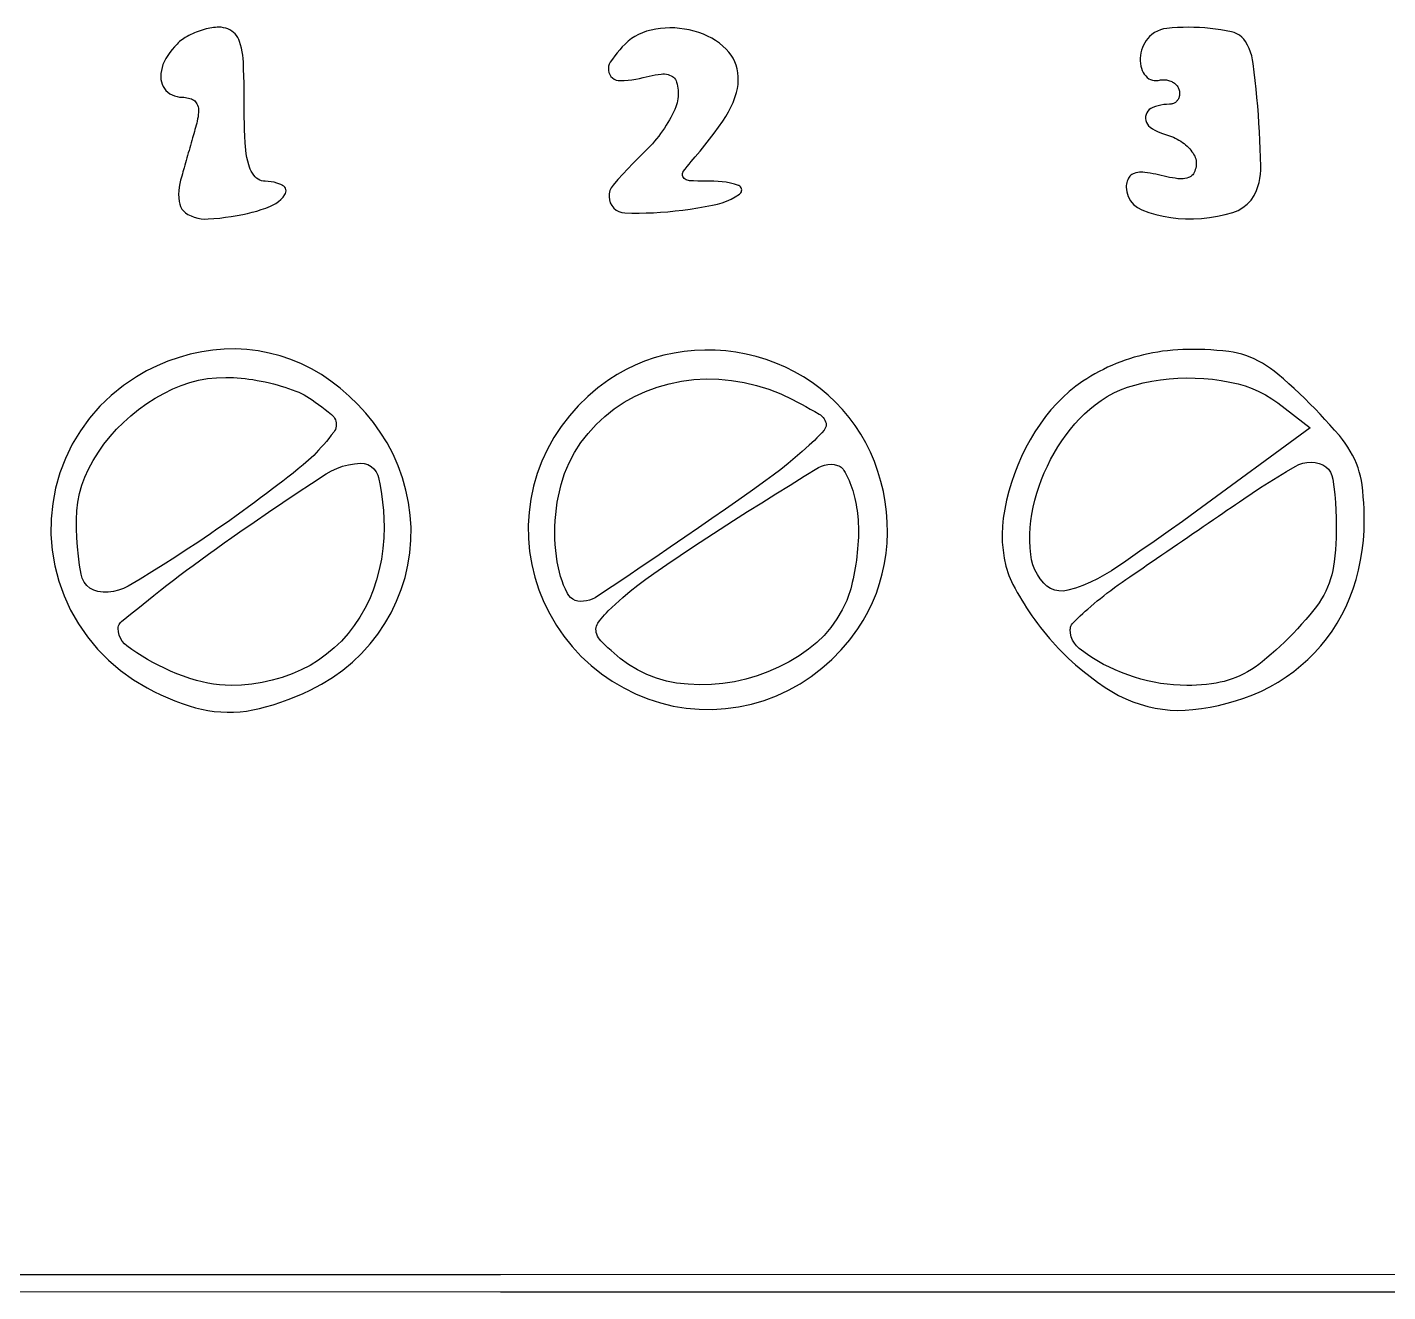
# Model space of a CAD drawing. Header units: millimetres. Extents: x -134 to 134, y -49 to 49.
# Drawn here: x -61.89 to -51.9, y -21.98 to -12.7 of the extents above; entities that cross this region are included whole.
import ezdxf

# ---------------------------------------------------------------- set-up
doc = ezdxf.new("R2010")
doc.units = ezdxf.units.MM
doc.header["$LTSCALE"] = 10
doc.header["$MEASUREMENT"] = 0

# ---------------------------------------------------------------- blocks, each defined once
blk = doc.blocks.new('DT0B-ULTRA_v_1')
at = {"color": 7, "linetype": 'Continuous', "lineweight": -3}
for points in [[(133.5877, -21.8448, 0), (0, -21.8448, 0), (-8.5374, -21.845, 0), (-17.0748, -21.8455, 0), (-25.6122, -21.8462, 0), (-34.1495, -21.8473, 0), (-42.6869, -21.8487, 0), (-51.2243, -21.8504, 0), (-51.2243, -21.8504, 0), (-51.2243, -21.8504, 0), (-58.4113, -21.8522, 0), (-65.5983, -21.8544, 0), (-72.7853, -21.857, 0), (-79.9723, -21.8601, 0)], [(-79.9723, -21.9735, 0), (-72.7853, -21.9752, 0), (-65.5983, -21.9764, 0), (-58.4113, -21.9772, 0), (-51.2243, -21.9776, 0), (-51.2243, -21.9776, 0), (-51.2243, -21.9776, 0), (-51.2243, -21.9776, 0), (-42.6869, -21.9777, 0), (-34.1495, -21.9774, 0), (-25.6122, -21.9768, 0), (-17.0748, -21.9759, 0), (-8.5374, -21.9748, 0), (0, -21.9733, 0), (0, -21.9733, 0), (133.5877, -21.9475, 0)], [(-60.7852, -12.8191, 0), (-60.8037, -12.8386, 0), (-60.8211, -12.8591, 0), (-60.8374, -12.8805, 0), (-60.8526, -12.9027, 0), (-60.8665, -12.9258, 0), (-60.8791, -12.9495, 0), (-60.8882, -12.97, 0), (-60.8952, -12.9911, 0), (-60.9003, -13.0129, 0), (-60.9034, -13.035, 0), (-60.9043, -13.0574, 0), (-60.9032, -13.0797, 0), (-60.9003, -13.0975, 0), (-60.8951, -13.1147, 0), (-60.8876, -13.1311, 0), (-60.878, -13.1464, 0), (-60.8665, -13.1602, 0), (-60.8532, -13.1724, 0), (-60.8377, -13.1835, 0), (-60.8211, -13.1928, 0), (-60.8035, -13.2001, 0), (-60.7852, -13.2054, 0), (-60.7665, -13.2086, 0), (-60.7474, -13.2097, 0), (-60.7358, -13.2101, 0), (-60.7241, -13.2111, 0), (-60.7126, -13.2129, 0), (-60.7011, -13.2154, 0), (-60.6899, -13.2186, 0), (-60.6789, -13.2225, 0), (-60.6705, -13.2263, 0), (-60.6626, -13.2312, 0), (-60.6554, -13.237, 0), (-60.649, -13.2436, 0), (-60.6434, -13.2509, 0), (-60.6388, -13.2589, 0), (-60.6345, -13.2687, 0), (-60.631, -13.279, 0), (-60.6285, -13.2895, 0), (-60.6271, -13.3001, 0), (-60.6266, -13.3109, 0), (-60.6271, -13.3217, 0), (-60.6288, -13.3375, 0), (-60.631, -13.3532, 0), (-60.6337, -13.3689, 0), (-60.6369, -13.3845, 0), (-60.6405, -13.3999, 0), (-60.6446, -13.4153, 0), (-60.649, -13.4308, 0), (-60.6534, -13.4463, 0), (-60.6578, -13.4618, 0), (-60.6622, -13.4773, 0), (-60.6666, -13.4928, 0), (-60.671, -13.5083, 0), (-60.6762, -13.5266, 0), (-60.6814, -13.545, 0), (-60.6866, -13.5633, 0), (-60.6918, -13.5817, 0), (-60.697, -13.6, 0), (-60.7022, -13.6184, 0), (-60.7073, -13.6366, 0), (-60.7125, -13.6548, 0), (-60.7176, -13.673, 0), (-60.7228, -13.6912, 0), (-60.7279, -13.7094, 0), (-60.7331, -13.7276, 0), (-60.7373, -13.7426, 0), (-60.7416, -13.7577, 0), (-60.7458, -13.7727, 0), (-60.7501, -13.7878, 0), (-60.7543, -13.8028, 0), (-60.7585, -13.8179, 0), (-60.7649, -13.8435, 0), (-60.7694, -13.8695, 0), (-60.7722, -13.8958, 0), (-60.7732, -13.9222, 0), (-60.7724, -13.9486, 0), (-60.7699, -13.9749, 0), (-60.7657, -13.9943, 0), (-60.7587, -14.0128, 0), (-60.7488, -14.03, 0), (-60.7364, -14.0455, 0), (-60.7218, -14.0588, 0), (-60.7052, -14.0697, 0), (-60.6821, -14.0811, 0), (-60.6581, -14.0903, 0), (-60.6333, -14.0971, 0), (-60.6079, -14.1016, 0), (-60.5823, -14.1036, 0), (-60.5565, -14.1033, 0), (-60.5139, -14.1002, 0), (-60.4713, -14.0961, 0), (-60.4289, -14.0911, 0), (-60.3865, -14.0851, 0), (-60.3443, -14.0781, 0), (-60.3023, -14.0702, 0), (-60.2679, -14.0628, 0), (-60.2337, -14.0543, 0), (-60.1998, -14.0448, 0), (-60.1662, -14.0343, 0), (-60.1329, -14.0227, 0), (-60.1, -14.0102, 0), (-60.0789, -14.0005, 0), (-60.0588, -13.9888, 0), (-60.04, -13.9751, 0), (-60.0226, -13.9597, 0), (-60.0069, -13.9426, 0), (-59.9929, -13.924, 0), (-59.9884, -13.9154, 0), (-59.9857, -13.906, 0), (-59.985, -13.8963, 0), (-59.9863, -13.8867, 0), (-59.9896, -13.8775, 0), (-59.9948, -13.8692, 0), (-60.0016, -13.8622, 0), (-60.0096, -13.8567, 0), (-60.0109, -13.8561, 0), (-60.0309, -13.8472, 0), (-60.0515, -13.8398, 0), (-60.0725, -13.834, 0), (-60.094, -13.8298, 0), (-60.1157, -13.8273, 0), (-60.1376, -13.8265, 0), (-60.1513, -13.8255, 0), (-60.1648, -13.8227, 0), (-60.1778, -13.818, 0), (-60.19, -13.8116, 0), (-60.2012, -13.8035, 0), (-60.2111, -13.7939, 0), (-60.2219, -13.7811, 0), (-60.2316, -13.7675, 0), (-60.2403, -13.7531, 0), (-60.2477, -13.7381, 0), (-60.254, -13.7226, 0), (-60.2591, -13.7066, 0), (-60.2658, -13.6799, 0), (-60.2716, -13.6529, 0), (-60.2764, -13.6258, 0), (-60.2803, -13.5985, 0), (-60.2831, -13.5711, 0), (-60.2849, -13.5436, 0), (-60.287, -13.4965, 0), (-60.2887, -13.4495, 0), (-60.2901, -13.4024, 0), (-60.291, -13.3553, 0), (-60.2916, -13.3082, 0), (-60.2918, -13.2611, 0), (-60.292, -13.2096, 0), (-60.2925, -13.1582, 0), (-60.2934, -13.1067, 0), (-60.2947, -13.0552, 0), (-60.2963, -13.0038, 0), (-60.2983, -12.9523, 0), (-60.3, -12.9265, 0), (-60.3028, -12.9008, 0), (-60.3068, -12.8752, 0), (-60.312, -12.8498, 0), (-60.3184, -12.8247, 0), (-60.3259, -12.7999, 0), (-60.3317, -12.785, 0), (-60.3391, -12.7708, 0), (-60.3481, -12.7575, 0), (-60.3584, -12.7452, 0), (-60.37, -12.7342, 0), (-60.3828, -12.7245, 0), (-60.397, -12.7159, 0), (-60.412, -12.7087, 0), (-60.4277, -12.7031, 0), (-60.4438, -12.699, 0), (-60.4602, -12.6965, 0), (-60.4768, -12.6957, 0), (-60.4902, -12.696, 0), (-60.5036, -12.6967, 0), (-60.517, -12.698, 0), (-60.5303, -12.6997, 0), (-60.5436, -12.702, 0), (-60.5567, -12.7047, 0), (-60.5715, -12.7083, 0), (-60.5862, -12.7123, 0), (-60.6007, -12.7167, 0), (-60.6152, -12.7214, 0), (-60.6295, -12.7265, 0), (-60.6437, -12.7319, 0), (-60.6576, -12.7377, 0), (-60.6713, -12.7438, 0), (-60.6849, -12.7503, 0), (-60.6983, -12.7571, 0), (-60.7115, -12.7643, 0), (-60.7245, -12.7718, 0), (-60.7354, -12.7786, 0), (-60.746, -12.7859, 0), (-60.7563, -12.7936, 0), (-60.7663, -12.8017, 0), (-60.7759, -12.8102, 0), (-60.7852, -12.8191, 0)], [(-57.4956, -12.8191, 0), (-57.5156, -12.8397, 0), (-57.5348, -12.8611, 0), (-57.5533, -12.8831, 0), (-57.571, -12.9058, 0), (-57.5879, -12.929, 0), (-57.604, -12.9528, 0), (-57.6114, -12.9668, 0), (-57.6162, -12.9819, 0), (-57.6182, -12.9977, 0), (-57.6174, -13.0135, 0), (-57.6138, -13.0289, 0), (-57.6075, -13.0435, 0), (-57.5988, -13.0565, 0), (-57.5878, -13.0677, 0), (-57.575, -13.0767, 0), (-57.5608, -13.0832, 0), (-57.5456, -13.087, 0), (-57.53, -13.088, 0), (-57.5017, -13.0866, 0), (-57.4735, -13.0843, 0), (-57.4454, -13.0809, 0), (-57.4174, -13.0765, 0), (-57.3896, -13.0711, 0), (-57.362, -13.0647, 0), (-57.3402, -13.0594, 0), (-57.3183, -13.0546, 0), (-57.2963, -13.0502, 0), (-57.2742, -13.0462, 0), (-57.252, -13.0427, 0), (-57.2298, -13.0395, 0), (-57.2174, -13.0385, 0), (-57.2049, -13.0387, 0), (-57.1924, -13.0401, 0), (-57.1802, -13.0427, 0), (-57.1683, -13.0465, 0), (-57.1568, -13.0514, 0), (-57.1477, -13.0566, 0), (-57.1395, -13.0631, 0), (-57.1322, -13.0706, 0), (-57.1261, -13.0791, 0), (-57.1212, -13.0883, 0), (-57.1177, -13.0982, 0), (-57.1138, -13.1132, 0), (-57.1107, -13.1283, 0), (-57.1082, -13.1436, 0), (-57.1064, -13.1589, 0), (-57.1053, -13.1744, 0), (-57.105, -13.1898, 0), (-57.1055, -13.2051, 0), (-57.107, -13.2204, 0), (-57.1095, -13.2355, 0), (-57.1129, -13.2504, 0), (-57.1174, -13.2651, 0), (-57.1228, -13.2794, 0), (-57.1312, -13.2992, 0), (-57.1401, -13.3188, 0), (-57.1495, -13.3381, 0), (-57.1594, -13.3572, 0), (-57.1697, -13.3761, 0), (-57.1805, -13.3947, 0), (-57.1932, -13.4154, 0), (-57.2064, -13.4359, 0), (-57.22, -13.456, 0), (-57.2341, -13.4759, 0), (-57.2486, -13.4954, 0), (-57.2636, -13.5145, 0), (-57.279, -13.5332, 0), (-57.2947, -13.5515, 0), (-57.3109, -13.5694, 0), (-57.3276, -13.587, 0), (-57.3446, -13.6042, 0), (-57.362, -13.6209, 0), (-57.4008, -13.6581, 0), (-57.439, -13.6961, 0), (-57.4763, -13.7348, 0), (-57.513, -13.7742, 0), (-57.5488, -13.8144, 0), (-57.5838, -13.8552, 0), (-57.597, -13.8741, 0), (-57.6065, -13.8951, 0), (-57.612, -13.9175, 0), (-57.6134, -13.9405, 0), (-57.6106, -13.9633, 0), (-57.6037, -13.9853, 0), (-57.593, -14.0053, 0), (-57.5787, -14.0229, 0), (-57.5613, -14.0375, 0), (-57.5415, -14.0485, 0), (-57.52, -14.0556, 0), (-57.4976, -14.0586, 0), (-57.4449, -14.0598, 0), (-57.3923, -14.06, 0), (-57.3397, -14.0591, 0), (-57.2871, -14.0572, 0), (-57.2346, -14.0541, 0), (-57.1821, -14.05, 0), (-57.1268, -14.0446, 0), (-57.0716, -14.0381, 0), (-57.0166, -14.0307, 0), (-56.9617, -14.0222, 0), (-56.907, -14.0128, 0), (-56.8524, -14.0023, 0), (-56.8176, -13.9942, 0), (-56.7835, -13.9838, 0), (-56.75, -13.9713, 0), (-56.7174, -13.9566, 0), (-56.6859, -13.9399, 0), (-56.6554, -13.9212, 0), (-56.6496, -13.9164, 0), (-56.6449, -13.9104, 0), (-56.6415, -13.9037, 0), (-56.6396, -13.8963, 0), (-56.6392, -13.8888, 0), (-56.6405, -13.8813, 0), (-56.6432, -13.8743, 0), (-56.6474, -13.8679, 0), (-56.6528, -13.8626, 0), (-56.6592, -13.8586, 0), (-56.6635, -13.8567, 0), (-56.6926, -13.8475, 0), (-56.7222, -13.84, 0), (-56.7522, -13.8341, 0), (-56.7824, -13.8299, 0), (-56.8128, -13.8273, 0), (-56.8434, -13.8265, 0), (-56.8731, -13.8264, 0), (-56.9028, -13.8261, 0), (-56.9325, -13.8256, 0), (-56.9623, -13.8248, 0), (-56.992, -13.8239, 0), (-57.0217, -13.8227, 0), (-57.0305, -13.8217, 0), (-57.0391, -13.8194, 0), (-57.0473, -13.8159, 0), (-57.0548, -13.8112, 0), (-57.0616, -13.8055, 0), (-57.0675, -13.7988, 0), (-57.0714, -13.7924, 0), (-57.0739, -13.7852, 0), (-57.0748, -13.7778, 0), (-57.0742, -13.7703, 0), (-57.072, -13.7631, 0), (-57.0684, -13.7565, 0), (-57.0677, -13.7555, 0), (-57.0537, -13.7369, 0), (-57.0394, -13.7185, 0), (-57.0249, -13.7002, 0), (-57.0101, -13.6821, 0), (-56.9952, -13.6643, 0), (-56.9799, -13.6466, 0), (-56.944, -13.6045, 0), (-56.9088, -13.5618, 0), (-56.8745, -13.5184, 0), (-56.841, -13.4743, 0), (-56.8083, -13.4296, 0), (-56.7766, -13.3843, 0), (-56.7554, -13.3516, 0), (-56.7361, -13.3179, 0), (-56.7185, -13.2831, 0), (-56.7029, -13.2475, 0), (-56.6891, -13.2111, 0), (-56.6774, -13.174, 0), (-56.6706, -13.1459, 0), (-56.6661, -13.1172, 0), (-56.6641, -13.0883, 0), (-56.6645, -13.0594, 0), (-56.6673, -13.0305, 0), (-56.6726, -13.002, 0), (-56.6801, -12.9751, 0), (-56.6901, -12.949, 0), (-56.7024, -12.9239, 0), (-56.7171, -12.9001, 0), (-56.7339, -12.8777, 0), (-56.7527, -12.857, 0), (-56.7773, -12.8341, 0), (-56.8033, -12.813, 0), (-56.8307, -12.7936, 0), (-56.8593, -12.7762, 0), (-56.8891, -12.7607, 0), (-56.9199, -12.7473, 0), (-56.9539, -12.7349, 0), (-56.9885, -12.7244, 0), (-57.0236, -12.7157, 0), (-57.0592, -12.709, 0), (-57.0951, -12.7042, 0), (-57.1312, -12.7014, 0), (-57.1662, -12.7006, 0), (-57.2012, -12.7017, 0), (-57.236, -12.7049, 0), (-57.2707, -12.71, 0), (-57.305, -12.717, 0), (-57.3388, -12.7259, 0), (-57.3679, -12.7358, 0), (-57.396, -12.7481, 0), (-57.4231, -12.7627, 0), (-57.4488, -12.7794, 0), (-57.473, -12.7983, 0), (-57.4956, -12.8191, 0)], [(-53.6441, -12.7642, 0), (-53.6573, -12.7786, 0), (-53.6693, -12.794, 0), (-53.68, -12.8104, 0), (-53.6892, -12.8276, 0), (-53.697, -12.8455, 0), (-53.7033, -12.864, 0), (-53.7081, -12.8832, 0), (-53.7114, -12.9028, 0), (-53.7131, -12.9225, 0), (-53.7132, -12.9423, 0), (-53.7118, -12.962, 0), (-53.7088, -12.9816, 0), (-53.7048, -12.9974, 0), (-53.6991, -13.0127, 0), (-53.6918, -13.0273, 0), (-53.6829, -13.041, 0), (-53.6727, -13.0537, 0), (-53.6611, -13.0652, 0), (-53.6497, -13.0738, 0), (-53.6371, -13.0805, 0), (-53.6236, -13.0852, 0), (-53.6095, -13.0876, 0), (-53.5952, -13.0878, 0), (-53.5811, -13.0857, 0), (-53.5725, -13.084, 0), (-53.5639, -13.0827, 0), (-53.5552, -13.0818, 0), (-53.5465, -13.0814, 0), (-53.5378, -13.0814, 0), (-53.5291, -13.0819, 0), (-53.5209, -13.0828, 0), (-53.5128, -13.0842, 0), (-53.5048, -13.0861, 0), (-53.4968, -13.0885, 0), (-53.4891, -13.0913, 0), (-53.4815, -13.0946, 0), (-53.4748, -13.098, 0), (-53.4684, -13.1019, 0), (-53.4622, -13.1062, 0), (-53.4564, -13.1109, 0), (-53.4508, -13.116, 0), (-53.4457, -13.1214, 0), (-53.4413, -13.1268, 0), (-53.4373, -13.1326, 0), (-53.4339, -13.1387, 0), (-53.431, -13.145, 0), (-53.4287, -13.1516, 0), (-53.4269, -13.1583, 0), (-53.4257, -13.1648, 0), (-53.4248, -13.1713, 0), (-53.4244, -13.1779, 0), (-53.4243, -13.1844, 0), (-53.4247, -13.191, 0), (-53.4254, -13.1975, 0), (-53.4265, -13.2035, 0), (-53.428, -13.2093, 0), (-53.43, -13.215, 0), (-53.4325, -13.2205, 0), (-53.4353, -13.2258, 0), (-53.4386, -13.2309, 0), (-53.442, -13.2355, 0), (-53.4459, -13.2397, 0), (-53.45, -13.2436, 0), (-53.4545, -13.2472, 0), (-53.4593, -13.2504, 0), (-53.4643, -13.2531, 0), (-53.4697, -13.2555, 0), (-53.4752, -13.2575, 0), (-53.4809, -13.2591, 0), (-53.4867, -13.2602, 0), (-53.4926, -13.2609, 0), (-53.4985, -13.2611, 0), (-53.5194, -13.2618, 0), (-53.5403, -13.2638, 0), (-53.561, -13.2671, 0), (-53.5814, -13.2718, 0), (-53.6016, -13.2777, 0), (-53.6213, -13.2849, 0), (-53.6344, -13.2916, 0), (-53.6461, -13.3004, 0), (-53.6561, -13.3112, 0), (-53.6641, -13.3235, 0), (-53.6697, -13.3371, 0), (-53.673, -13.3514, 0), (-53.6736, -13.366, 0), (-53.6717, -13.3806, 0), (-53.6672, -13.3945, 0), (-53.6604, -13.4074, 0), (-53.6514, -13.419, 0), (-53.6405, -13.4287, 0), (-53.6234, -13.4407, 0), (-53.6055, -13.4515, 0), (-53.587, -13.4612, 0), (-53.5679, -13.4696, 0), (-53.5483, -13.4768, 0), (-53.5282, -13.4828, 0), (-53.5132, -13.487, 0), (-53.4984, -13.4918, 0), (-53.4839, -13.4972, 0), (-53.4695, -13.5032, 0), (-53.4554, -13.5098, 0), (-53.4415, -13.5169, 0), (-53.4283, -13.5243, 0), (-53.4155, -13.5323, 0), (-53.4031, -13.5409, 0), (-53.391, -13.55, 0), (-53.3793, -13.5596, 0), (-53.368, -13.5697, 0), (-53.3585, -13.5791, 0), (-53.3494, -13.5889, 0), (-53.3409, -13.5992, 0), (-53.3328, -13.6099, 0), (-53.3253, -13.621, 0), (-53.3183, -13.6324, 0), (-53.3132, -13.6421, 0), (-53.309, -13.6523, 0), (-53.3057, -13.6628, 0), (-53.3033, -13.6735, 0), (-53.3019, -13.6844, 0), (-53.3014, -13.6954, 0), (-53.3019, -13.707, 0), (-53.3032, -13.7184, 0), (-53.3054, -13.7298, 0), (-53.3084, -13.7409, 0), (-53.3123, -13.7518, 0), (-53.317, -13.7623, 0), (-53.3219, -13.7707, 0), (-53.3277, -13.7783, 0), (-53.3345, -13.7852, 0), (-53.3422, -13.7911, 0), (-53.3505, -13.7959, 0), (-53.3594, -13.7997, 0), (-53.3717, -13.8034, 0), (-53.3843, -13.8062, 0), (-53.397, -13.808, 0), (-53.4099, -13.8088, 0), (-53.4228, -13.8087, 0), (-53.4356, -13.8075, 0), (-53.4563, -13.8046, 0), (-53.4768, -13.8014, 0), (-53.4974, -13.7977, 0), (-53.5178, -13.7936, 0), (-53.5382, -13.7892, 0), (-53.5584, -13.7843, 0), (-53.5785, -13.7795, 0), (-53.5986, -13.775, 0), (-53.6188, -13.771, 0), (-53.6391, -13.7674, 0), (-53.6595, -13.7642, 0), (-53.6799, -13.7614, 0), (-53.6928, -13.7602, 0), (-53.7057, -13.76, 0), (-53.7186, -13.7608, 0), (-53.7315, -13.7625, 0), (-53.7441, -13.7651, 0), (-53.7566, -13.7687, 0), (-53.7654, -13.7723, 0), (-53.7738, -13.777, 0), (-53.7815, -13.7826, 0), (-53.7884, -13.7893, 0), (-53.7944, -13.7967, 0), (-53.7994, -13.8048, 0), (-53.8042, -13.8149, 0), (-53.8082, -13.8253, 0), (-53.8114, -13.8359, 0), (-53.8136, -13.8468, 0), (-53.815, -13.8579, 0), (-53.8154, -13.869, 0), (-53.8119, -13.9046, 0), (-53.8014, -13.9387, 0), (-53.7844, -13.9702, 0), (-53.7615, -13.9976, 0), (-53.7336, -14.02, 0), (-53.7019, -14.0364, 0), (-53.6501, -14.0553, 0), (-53.5973, -14.0711, 0), (-53.5436, -14.0838, 0), (-53.4893, -14.0933, 0), (-53.4345, -14.0995, 0), (-53.3794, -14.1025, 0), (-53.3208, -14.1024, 0), (-53.2623, -14.0992, 0), (-53.204, -14.0928, 0), (-53.1461, -14.0833, 0), (-53.0889, -14.0707, 0), (-53.0324, -14.0551, 0), (-52.9943, -14.0402, 0), (-52.9589, -14.0197, 0), (-52.927, -13.9942, 0), (-52.8993, -13.9641, 0), (-52.8764, -13.9302, 0), (-52.8589, -13.8932, 0), (-52.849, -13.8645, 0), (-52.8408, -13.8352, 0), (-52.8346, -13.8054, 0), (-52.8304, -13.7753, 0), (-52.828, -13.745, 0), (-52.8276, -13.7145, 0), (-52.8292, -13.6517, 0), (-52.8313, -13.5889, 0), (-52.8339, -13.5261, 0), (-52.8372, -13.4633, 0), (-52.841, -13.4006, 0), (-52.8453, -13.3379, 0), (-52.8502, -13.2752, 0), (-52.8557, -13.2125, 0), (-52.8617, -13.1498, 0), (-52.8682, -13.0873, 0), (-52.8753, -13.0247, 0), (-52.883, -12.9623, 0), (-52.8876, -12.934, 0), (-52.8942, -12.9061, 0), (-52.9027, -12.8788, 0), (-52.9132, -12.8522, 0), (-52.9256, -12.8264, 0), (-52.9398, -12.8015, 0), (-52.9524, -12.7839, 0), (-52.9672, -12.7682, 0), (-52.984, -12.7546, 0), (-53.0025, -12.7434, 0), (-53.0223, -12.7349, 0), (-53.0431, -12.729, 0), (-53.082, -12.7215, 0), (-53.1211, -12.7149, 0), (-53.1603, -12.7093, 0), (-53.1997, -12.7047, 0), (-53.2392, -12.7011, 0), (-53.2787, -12.6985, 0), (-53.3187, -12.6969, 0), (-53.3587, -12.6963, 0), (-53.3987, -12.6968, 0), (-53.4387, -12.6983, 0), (-53.4787, -12.7009, 0), (-53.5185, -12.7045, 0), (-53.5418, -12.7083, 0), (-53.5646, -12.7146, 0), (-53.5865, -12.7236, 0), (-53.6072, -12.7349, 0), (-53.6265, -12.7485, 0), (-53.6441, -12.7642, 0)], [(-61.0835, -15.2615, 0), (-61.1791, -15.3258, 0), (-61.2688, -15.3981, 0), (-61.3518, -15.4781, 0), (-61.4274, -15.565, 0), (-61.4951, -15.6582, 0), (-61.5545, -15.757, 0), (-61.6047, -15.8603, 0), (-61.6456, -15.9677, 0), (-61.6768, -16.0782, 0), (-61.6982, -16.1911, 0), (-61.7095, -16.3054, 0), (-61.7106, -16.4202, 0), (-61.7016, -16.5353, 0), (-61.6825, -16.6491, 0), (-61.6535, -16.7607, 0), (-61.6148, -16.8694, 0), (-61.5667, -16.9743, 0), (-61.5095, -17.0746, 0), (-61.4434, -17.1702, 0), (-61.3693, -17.2597, 0), (-61.2878, -17.3426, 0), (-61.1995, -17.4181, 0), (-61.105, -17.4857, 0), (-61.005, -17.545, 0), (-60.9551, -17.5709, 0), (-60.9044, -17.5952, 0), (-60.853, -17.6181, 0), (-60.801, -17.6394, 0), (-60.7483, -17.6591, 0), (-60.6951, -17.6773, 0), (-60.65, -17.6908, 0), (-60.6043, -17.7019, 0), (-60.5581, -17.7108, 0), (-60.5115, -17.7173, 0), (-60.4646, -17.7215, 0), (-60.4176, -17.7233, 0), (-60.3698, -17.7228, 0), (-60.3221, -17.7199, 0), (-60.2746, -17.7147, 0), (-60.2274, -17.7072, 0), (-60.1806, -17.6973, 0), (-60.1344, -17.6852, 0), (-60.0785, -17.6683, 0), (-60.023, -17.6498, 0), (-59.9681, -17.6299, 0), (-59.9138, -17.6084, 0), (-59.86, -17.5855, 0), (-59.8069, -17.5612, 0), (-59.7242, -17.5183, 0), (-59.6447, -17.4696, 0), (-59.5689, -17.4154, 0), (-59.4971, -17.356, 0), (-59.4297, -17.2916, 0), (-59.3671, -17.2226, 0), (-59.31, -17.1499, 0), (-59.2584, -17.0733, 0), (-59.2125, -16.993, 0), (-59.1725, -16.9097, 0), (-59.1387, -16.8237, 0), (-59.1112, -16.7354, 0), (-59.0902, -16.6452, 0), (-59.0758, -16.5538, 0), (-59.0681, -16.4615, 0), (-59.067, -16.369, 0), (-59.0727, -16.2766, 0), (-59.0851, -16.1848, 0), (-59.1042, -16.0933, 0), (-59.1297, -16.0033, 0), (-59.1614, -15.9154, 0), (-59.1993, -15.8299, 0), (-59.2431, -15.7472, 0), (-59.2926, -15.6679, 0), (-59.3435, -15.5968, 0), (-59.3986, -15.5288, 0), (-59.4575, -15.4642, 0), (-59.5202, -15.4031, 0), (-59.5862, -15.3458, 0), (-59.6556, -15.2925, 0), (-59.7248, -15.2458, 0), (-59.797, -15.2039, 0), (-59.8719, -15.1669, 0), (-59.9491, -15.1351, 0), (-60.0282, -15.1085, 0), (-60.109, -15.0873, 0), (-60.1905, -15.0717, 0), (-60.2728, -15.0616, 0), (-60.3557, -15.0572, 0), (-60.4386, -15.0584, 0), (-60.5213, -15.0652, 0), (-60.6033, -15.0776, 0), (-60.6875, -15.0959, 0), (-60.7704, -15.1193, 0), (-60.8518, -15.1477, 0), (-60.9313, -15.1809, 0), (-61.0086, -15.2189, 0), (-61.0835, -15.2615, 0)], [(-57.6153, -15.2839, 0), (-57.6945, -15.3419, 0), (-57.7693, -15.4055, 0), (-57.8394, -15.4742, 0), (-57.9045, -15.5478, 0), (-57.9641, -15.6258, 0), (-58.0179, -15.7079, 0), (-58.0651, -15.7925, 0), (-58.1058, -15.8804, 0), (-58.1398, -15.971, 0), (-58.167, -16.064, 0), (-58.1872, -16.1587, 0), (-58.2004, -16.2546, 0), (-58.2063, -16.351, 0), (-58.205, -16.4475, 0), (-58.1966, -16.5436, 0), (-58.1809, -16.6389, 0), (-58.1582, -16.7327, 0), (-58.1286, -16.8245, 0), (-58.0919, -16.9148, 0), (-58.0487, -17.0022, 0), (-57.9994, -17.0862, 0), (-57.944, -17.1664, 0), (-57.883, -17.2424, 0), (-57.8167, -17.3138, 0), (-57.7453, -17.3801, 0), (-57.6693, -17.4411, 0), (-57.5891, -17.4965, 0), (-57.5051, -17.5458, 0), (-57.4177, -17.589, 0), (-57.3274, -17.6256, 0), (-57.2356, -17.6553, 0), (-57.1418, -17.678, 0), (-57.0465, -17.6936, 0), (-56.9504, -17.7021, 0), (-56.8539, -17.7034, 0), (-56.7575, -17.6975, 0), (-56.6616, -17.6843, 0), (-56.5669, -17.6641, 0), (-56.4739, -17.6369, 0), (-56.3833, -17.6028, 0), (-56.2954, -17.5621, 0), (-56.2108, -17.515, 0), (-56.1287, -17.4612, 0), (-56.0507, -17.4015, 0), (-55.9771, -17.3365, 0), (-55.9084, -17.2664, 0), (-55.8448, -17.1916, 0), (-55.7868, -17.1124, 0), (-55.7468, -17.0497, 0), (-55.7107, -16.9847, 0), (-55.6786, -16.9177, 0), (-55.6505, -16.8489, 0), (-55.6265, -16.7785, 0), (-55.6069, -16.7068, 0), (-55.591, -16.6325, 0), (-55.5794, -16.5574, 0), (-55.5719, -16.4817, 0), (-55.5688, -16.4058, 0), (-55.5698, -16.3298, 0), (-55.5751, -16.2539, 0), (-55.5847, -16.1783, 0), (-55.5985, -16.1033, 0), (-55.6164, -16.0292, 0), (-55.6385, -15.9562, 0), (-55.6645, -15.8845, 0), (-55.6946, -15.8144, 0), (-55.728, -15.7474, 0), (-55.7653, -15.6824, 0), (-55.8063, -15.6197, 0), (-55.851, -15.5595, 0), (-55.8991, -15.5021, 0), (-55.9505, -15.4476, 0), (-56.005, -15.3962, 0), (-56.0624, -15.3481, 0), (-56.1226, -15.3034, 0), (-56.1853, -15.2624, 0), (-56.2503, -15.2251, 0), (-56.3174, -15.1917, 0), (-56.3874, -15.1616, 0), (-56.4591, -15.1356, 0), (-56.5321, -15.1135, 0), (-56.6062, -15.0956, 0), (-56.6812, -15.0818, 0), (-56.7568, -15.0722, 0), (-56.8327, -15.0669, 0), (-56.9087, -15.0658, 0), (-56.9846, -15.069, 0), (-57.0603, -15.0765, 0), (-57.1354, -15.0881, 0), (-57.2097, -15.104, 0), (-57.2814, -15.1236, 0), (-57.3518, -15.1476, 0), (-57.4206, -15.1757, 0), (-57.4877, -15.2078, 0), (-57.5526, -15.2439, 0), (-57.6153, -15.2839, 0)], [(-54.1343, -15.2947, 0), (-54.1855, -15.3313, 0), (-54.2347, -15.3705, 0), (-54.2816, -15.4125, 0), (-54.3261, -15.4569, 0), (-54.3681, -15.5038, 0), (-54.4074, -15.5529, 0), (-54.4478, -15.6086, 0), (-54.4858, -15.666, 0), (-54.5213, -15.7249, 0), (-54.5543, -15.7853, 0), (-54.5847, -15.847, 0), (-54.6125, -15.91, 0), (-54.6371, -15.9727, 0), (-54.6589, -16.0365, 0), (-54.678, -16.1011, 0), (-54.6943, -16.1665, 0), (-54.7077, -16.2325, 0), (-54.7184, -16.299, 0), (-54.7245, -16.3577, 0), (-54.7269, -16.4167, 0), (-54.7256, -16.4758, 0), (-54.7205, -16.5346, 0), (-54.7116, -16.593, 0), (-54.6991, -16.6507, 0), (-54.6927, -16.6741, 0), (-54.6854, -16.6973, 0), (-54.6773, -16.7201, 0), (-54.6682, -16.7427, 0), (-54.6583, -16.7648, 0), (-54.6475, -16.7866, 0), (-54.6321, -16.8155, 0), (-54.6162, -16.8442, 0), (-54.5999, -16.8727, 0), (-54.5831, -16.9008, 0), (-54.5658, -16.9287, 0), (-54.5481, -16.9564, 0), (-54.5284, -16.9861, 0), (-54.5082, -17.0155, 0), (-54.4875, -17.0446, 0), (-54.4664, -17.0734, 0), (-54.4449, -17.1018, 0), (-54.4228, -17.1299, 0), (-54.4016, -17.1561, 0), (-54.3799, -17.1818, 0), (-54.3577, -17.2071, 0), (-54.335, -17.232, 0), (-54.3119, -17.2565, 0), (-54.2883, -17.2806, 0), (-54.2388, -17.3284, 0), (-54.1878, -17.3747, 0), (-54.1354, -17.4192, 0), (-54.0815, -17.462, 0), (-54.0262, -17.5031, 0), (-53.9696, -17.5423, 0), (-53.9213, -17.5727, 0), (-53.8713, -17.6003, 0), (-53.8198, -17.625, 0), (-53.767, -17.6467, 0), (-53.7131, -17.6655, 0), (-53.6582, -17.6811, 0), (-53.604, -17.6932, 0), (-53.5492, -17.702, 0), (-53.4939, -17.7076, 0), (-53.4384, -17.7099, 0), (-53.3829, -17.709, 0), (-53.3275, -17.7047, 0), (-53.2636, -17.6967, 0), (-53.2002, -17.6862, 0), (-53.1371, -17.6733, 0), (-53.0746, -17.658, 0), (-53.0127, -17.6403, 0), (-52.9516, -17.6203, 0), (-52.8866, -17.5958, 0), (-52.8231, -17.5679, 0), (-52.7611, -17.5367, 0), (-52.7008, -17.5024, 0), (-52.6423, -17.465, 0), (-52.5859, -17.4245, 0), (-52.5325, -17.3818, 0), (-52.4816, -17.3362, 0), (-52.4331, -17.288, 0), (-52.3874, -17.2371, 0), (-52.3446, -17.1839, 0), (-52.3046, -17.1283, 0), (-52.267, -17.0696, 0), (-52.2326, -17.0089, 0), (-52.2014, -16.9465, 0), (-52.1736, -16.8825, 0), (-52.1492, -16.8172, 0), (-52.1283, -16.7506, 0), (-52.1099, -16.6799, 0), (-52.0948, -16.6084, 0), (-52.083, -16.5363, 0), (-52.0746, -16.4637, 0), (-52.0695, -16.3908, 0), (-52.0678, -16.3178, 0), (-52.0683, -16.2739, 0), (-52.0697, -16.23, 0), (-52.072, -16.1861, 0), (-52.0752, -16.1423, 0), (-52.0794, -16.0986, 0), (-52.0845, -16.0549, 0), (-52.0894, -16.0229, 0), (-52.096, -15.9912, 0), (-52.1042, -15.9599, 0), (-52.1139, -15.929, 0), (-52.1253, -15.8987, 0), (-52.1382, -15.8689, 0), (-52.1535, -15.8377, 0), (-52.1703, -15.8072, 0), (-52.1884, -15.7775, 0), (-52.2079, -15.7486, 0), (-52.2286, -15.7207, 0), (-52.2505, -15.6937, 0), (-52.2853, -15.6534, 0), (-52.3206, -15.6136, 0), (-52.3564, -15.5743, 0), (-52.3927, -15.5354, 0), (-52.4296, -15.4971, 0), (-52.4669, -15.4592, 0), (-52.5048, -15.4218, 0), (-52.5432, -15.385, 0), (-52.582, -15.3487, 0), (-52.6213, -15.3128, 0), (-52.6611, -15.2776, 0), (-52.7014, -15.2428, 0), (-52.7284, -15.2209, 0), (-52.7564, -15.2001, 0), (-52.7852, -15.1807, 0), (-52.815, -15.1626, 0), (-52.8455, -15.1458, 0), (-52.8767, -15.1304, 0), (-52.9064, -15.1175, 0), (-52.9367, -15.1062, 0), (-52.9676, -15.0964, 0), (-52.9989, -15.0882, 0), (-53.0307, -15.0817, 0), (-53.0627, -15.0768, 0), (-53.1063, -15.0717, 0), (-53.15, -15.0675, 0), (-53.1938, -15.0643, 0), (-53.2377, -15.0619, 0), (-53.2816, -15.0606, 0), (-53.3255, -15.0601, 0), (-53.3629, -15.0605, 0), (-53.4002, -15.0617, 0), (-53.4375, -15.0638, 0), (-53.4747, -15.0666, 0), (-53.5119, -15.0703, 0), (-53.549, -15.0747, 0), (-53.5842, -15.0798, 0), (-53.6192, -15.0858, 0), (-53.6541, -15.0926, 0), (-53.6888, -15.1004, 0), (-53.7233, -15.109, 0), (-53.7576, -15.1185, 0), (-53.7908, -15.1286, 0), (-53.8238, -15.1395, 0), (-53.8564, -15.1513, 0), (-53.8887, -15.164, 0), (-53.9207, -15.1775, 0), (-53.9523, -15.1918, 0), (-53.9837, -15.207, 0), (-54.0147, -15.223, 0), (-54.0453, -15.2398, 0), (-54.0754, -15.2573, 0), (-54.1051, -15.2757, 0), (-54.1343, -15.2947, 0)], [(-59.7941, -15.4303, 0), (-59.7698, -15.4475, 0), (-59.7457, -15.4651, 0), (-59.7218, -15.4829, 0), (-59.6981, -15.501, 0), (-59.6746, -15.5195, 0), (-59.6514, -15.5381, 0), (-59.6424, -15.5464, 0), (-59.6346, -15.5557, 0), (-59.628, -15.566, 0), (-59.6227, -15.577, 0), (-59.6189, -15.5885, 0), (-59.6166, -15.6005, 0), (-59.6158, -15.6125, 0), (-59.6166, -15.6245, 0), (-59.6189, -15.6363, 0), (-59.6228, -15.6476, 0), (-59.6281, -15.6584, 0), (-59.6348, -15.6684, 0), (-59.6525, -15.691, 0), (-59.6705, -15.7135, 0), (-59.6888, -15.7356, 0), (-59.7074, -15.7576, 0), (-59.7262, -15.7793, 0), (-59.7454, -15.8007, 0), (-59.7632, -15.8199, 0), (-59.7815, -15.8386, 0), (-59.8003, -15.8568, 0), (-59.8195, -15.8746, 0), (-59.8392, -15.8918, 0), (-59.8593, -15.9086, 0), (-59.8963, -15.9383, 0), (-59.9333, -15.9679, 0), (-59.9706, -15.9973, 0), (-60.0079, -16.0265, 0), (-60.0455, -16.0556, 0), (-60.0831, -16.0844, 0), (-60.1274, -16.1179, 0), (-60.1718, -16.1512, 0), (-60.2164, -16.1843, 0), (-60.2612, -16.2171, 0), (-60.3061, -16.2497, 0), (-60.3512, -16.2821, 0), (-60.3979, -16.3152, 0), (-60.4447, -16.3481, 0), (-60.4917, -16.3808, 0), (-60.5389, -16.4132, 0), (-60.5862, -16.4455, 0), (-60.6336, -16.4775, 0), (-60.7172, -16.5329, 0), (-60.8013, -16.5876, 0), (-60.886, -16.6414, 0), (-60.9712, -16.6943, 0), (-61.0569, -16.7464, 0), (-61.1431, -16.7976, 0), (-61.1776, -16.8152, 0), (-61.2139, -16.8285, 0), (-61.2515, -16.8374, 0), (-61.2899, -16.8417, 0), (-61.3286, -16.8414, 0), (-61.3669, -16.8365, 0), (-61.3969, -16.8276, 0), (-61.4244, -16.8129, 0), (-61.4484, -16.7929, 0), (-61.4678, -16.7684, 0), (-61.4819, -16.7406, 0), (-61.4901, -16.7104, 0), (-61.5001, -16.644, 0), (-61.5084, -16.5773, 0), (-61.5149, -16.5104, 0), (-61.5196, -16.4434, 0), (-61.5226, -16.3763, 0), (-61.5238, -16.3091, 0), (-61.5215, -16.2453, 0), (-61.5142, -16.1819, 0), (-61.5018, -16.1192, 0), (-61.4845, -16.0578, 0), (-61.4624, -15.9979, 0), (-61.4355, -15.9399, 0), (-61.401, -15.8769, 0), (-61.3629, -15.8159, 0), (-61.3215, -15.7572, 0), (-61.2769, -15.7008, 0), (-61.2291, -15.6471, 0), (-61.1785, -15.5961, 0), (-61.1241, -15.5471, 0), (-61.0672, -15.5012, 0), (-61.0078, -15.4585, 0), (-60.9462, -15.4191, 0), (-60.8824, -15.3832, 0), (-60.8168, -15.3508, 0), (-60.7551, -15.3251, 0), (-60.6917, -15.3039, 0), (-60.6269, -15.2872, 0), (-60.5611, -15.2753, 0), (-60.4946, -15.2681, 0), (-60.4277, -15.2657, 0), (-60.3993, -15.266, 0), (-60.3709, -15.267, 0), (-60.3426, -15.2687, 0), (-60.3143, -15.2711, 0), (-60.286, -15.2741, 0), (-60.2579, -15.2778, 0), (-60.2275, -15.2824, 0), (-60.1972, -15.2876, 0), (-60.167, -15.2934, 0), (-60.1369, -15.2997, 0), (-60.107, -15.3066, 0), (-60.0772, -15.314, 0), (-60.0493, -15.3216, 0), (-60.0216, -15.3296, 0), (-59.9941, -15.3382, 0), (-59.9667, -15.3473, 0), (-59.9395, -15.3569, 0), (-59.9125, -15.3671, 0), (-59.8918, -15.3756, 0), (-59.8714, -15.385, 0), (-59.8514, -15.3951, 0), (-59.8319, -15.4061, 0), (-59.8127, -15.4178, 0), (-59.7941, -15.4303, 0)], [(-56.2669, -15.428, 0), (-56.2338, -15.4453, 0), (-56.2009, -15.4628, 0), (-56.1681, -15.4805, 0), (-56.1355, -15.4984, 0), (-56.1029, -15.5166, 0), (-56.0706, -15.5351, 0), (-56.06, -15.542, 0), (-56.0502, -15.5501, 0), (-56.0415, -15.5593, 0), (-56.034, -15.5695, 0), (-56.0276, -15.5804, 0), (-56.0226, -15.592, 0), (-56.0197, -15.6025, 0), (-56.0188, -15.6133, 0), (-56.0199, -15.6241, 0), (-56.0228, -15.6346, 0), (-56.0276, -15.6444, 0), (-56.034, -15.6531, 0), (-56.0514, -15.6725, 0), (-56.0692, -15.6916, 0), (-56.0872, -15.7103, 0), (-56.1057, -15.7287, 0), (-56.1244, -15.7468, 0), (-56.1435, -15.7646, 0), (-56.1945, -15.8103, 0), (-56.2464, -15.855, 0), (-56.2991, -15.8987, 0), (-56.3528, -15.9414, 0), (-56.4072, -15.983, 0), (-56.4625, -16.0235, 0), (-56.5608, -16.0938, 0), (-56.6595, -16.1638, 0), (-56.7584, -16.2334, 0), (-56.8576, -16.3026, 0), (-56.9571, -16.3713, 0), (-57.0569, -16.4397, 0), (-57.1632, -16.5122, 0), (-57.2698, -16.5846, 0), (-57.3764, -16.6567, 0), (-57.4831, -16.7287, 0), (-57.5899, -16.8006, 0), (-57.6968, -16.8723, 0), (-57.7159, -16.8837, 0), (-57.736, -16.8932, 0), (-57.7569, -16.9007, 0), (-57.7784, -16.9061, 0), (-57.8004, -16.9094, 0), (-57.8226, -16.9105, 0), (-57.8424, -16.9087, 0), (-57.8615, -16.9033, 0), (-57.8793, -16.8944, 0), (-57.8952, -16.8825, 0), (-57.9086, -16.8679, 0), (-57.9192, -16.8511, 0), (-57.9336, -16.821, 0), (-57.9466, -16.7903, 0), (-57.9584, -16.7591, 0), (-57.9687, -16.7274, 0), (-57.9777, -16.6953, 0), (-57.9853, -16.6628, 0), (-57.9933, -16.6207, 0), (-57.9999, -16.5783, 0), (-58.0049, -16.5357, 0), (-58.0085, -16.493, 0), (-58.0105, -16.4502, 0), (-58.011, -16.4074, 0), (-58.0101, -16.362, 0), (-58.0078, -16.3167, 0), (-58.0041, -16.2715, 0), (-57.9991, -16.2264, 0), (-57.9928, -16.1815, 0), (-57.9851, -16.1367, 0), (-57.9657, -16.0533, 0), (-57.9392, -15.9718, 0), (-57.9058, -15.8928, 0), (-57.8658, -15.817, 0), (-57.8194, -15.745, 0), (-57.767, -15.6771, 0), (-57.7078, -15.6123, 0), (-57.6436, -15.5524, 0), (-57.5749, -15.4979, 0), (-57.502, -15.449, 0), (-57.4254, -15.406, 0), (-57.3457, -15.3693, 0), (-57.2596, -15.3376, 0), (-57.1714, -15.3124, 0), (-57.0816, -15.2939, 0), (-56.9907, -15.2821, 0), (-56.8991, -15.2773, 0), (-56.8074, -15.2793, 0), (-56.7137, -15.2882, 0), (-56.6209, -15.3036, 0), (-56.5293, -15.3254, 0), (-56.4395, -15.3535, 0), (-56.3519, -15.3877, 0), (-56.2669, -15.428, 0)], [(-52.7033, -15.4536, 0), (-52.4651, -15.6369, 0), (-53.3005, -16.248, 0), (-53.4033, -16.3226, 0), (-53.5066, -16.3965, 0), (-53.6104, -16.4697, 0), (-53.7147, -16.5421, 0), (-53.8196, -16.6138, 0), (-53.9249, -16.6847, 0), (-53.9747, -16.716, 0), (-54.0262, -16.7445, 0), (-54.0792, -16.7701, 0), (-54.1335, -16.7927, 0), (-54.189, -16.8123, 0), (-54.2455, -16.8287, 0), (-54.2772, -16.834, 0), (-54.3094, -16.8334, 0), (-54.341, -16.8271, 0), (-54.3709, -16.8151, 0), (-54.3981, -16.7979, 0), (-54.4218, -16.7761, 0), (-54.4466, -16.7458, 0), (-54.4681, -16.713, 0), (-54.486, -16.6782, 0), (-54.5003, -16.6417, 0), (-54.5107, -16.604, 0), (-54.5172, -16.5653, 0), (-54.5216, -16.5162, 0), (-54.5237, -16.4668, 0), (-54.5234, -16.4175, 0), (-54.5207, -16.3682, 0), (-54.5156, -16.319, 0), (-54.5082, -16.2702, 0), (-54.498, -16.2181, 0), (-54.4857, -16.1664, 0), (-54.4715, -16.1152, 0), (-54.4553, -16.0646, 0), (-54.4371, -16.0147, 0), (-54.4171, -15.9655, 0), (-54.3949, -15.9166, 0), (-54.3709, -15.8686, 0), (-54.345, -15.8215, 0), (-54.3174, -15.7755, 0), (-54.288, -15.7305, 0), (-54.2569, -15.6867, 0), (-54.2258, -15.6464, 0), (-54.1928, -15.6075, 0), (-54.1581, -15.5701, 0), (-54.1218, -15.5343, 0), (-54.084, -15.5002, 0), (-54.0446, -15.4678, 0), (-54.0006, -15.4355, 0), (-53.9545, -15.4063, 0), (-53.9065, -15.3802, 0), (-53.8569, -15.3574, 0), (-53.8059, -15.3381, 0), (-53.7537, -15.3222, 0), (-53.6914, -15.3069, 0), (-53.6285, -15.2942, 0), (-53.5651, -15.2842, 0), (-53.5014, -15.2768, 0), (-53.4375, -15.2721, 0), (-53.3734, -15.2701, 0), (-53.3094, -15.2708, 0), (-53.2456, -15.2741, 0), (-53.182, -15.2801, 0), (-53.1186, -15.2888, 0), (-53.0557, -15.3001, 0), (-52.9934, -15.3141, 0), (-52.9414, -15.3288, 0), (-52.8905, -15.347, 0), (-52.8411, -15.3687, 0), (-52.7932, -15.3938, 0), (-52.7473, -15.4222, 0), (-52.7033, -15.4536, 0)], [(-59.2654, -16.3659, 0), (-59.2673, -16.4444, 0), (-59.2738, -16.5226, 0), (-59.2849, -16.6003, 0), (-59.3005, -16.6772, 0), (-59.3207, -16.753, 0), (-59.3452, -16.8276, 0), (-59.3728, -16.8962, 0), (-59.4051, -16.9626, 0), (-59.442, -17.0267, 0), (-59.4833, -17.088, 0), (-59.5289, -17.1462, 0), (-59.5783, -17.2011, 0), (-59.631, -17.2518, 0), (-59.6871, -17.2986, 0), (-59.7464, -17.3412, 0), (-59.8086, -17.3796, 0), (-59.8733, -17.4134, 0), (-59.9403, -17.4425, 0), (-60.0123, -17.4682, 0), (-60.0857, -17.4893, 0), (-60.1604, -17.5059, 0), (-60.2359, -17.5178, 0), (-60.312, -17.5249, 0), (-60.3883, -17.5273, 0), (-60.4313, -17.5262, 0), (-60.4741, -17.5232, 0), (-60.5168, -17.518, 0), (-60.5592, -17.5108, 0), (-60.6011, -17.5016, 0), (-60.6426, -17.4904, 0), (-60.6907, -17.4754, 0), (-60.7383, -17.459, 0), (-60.7854, -17.4411, 0), (-60.832, -17.4218, 0), (-60.8779, -17.4012, 0), (-60.9232, -17.3792, 0), (-60.9632, -17.3583, 0), (-61.0026, -17.3362, 0), (-61.0413, -17.313, 0), (-61.0793, -17.2887, 0), (-61.1166, -17.2633, 0), (-61.1531, -17.2368, 0), (-61.1716, -17.2206, 0), (-61.1874, -17.2017, 0), (-61.2001, -17.1807, 0), (-61.2094, -17.1579, 0), (-61.2151, -17.1339, 0), (-61.217, -17.1094, 0), (-61.2162, -17.0997, 0), (-61.2141, -17.0901, 0), (-61.2106, -17.081, 0), (-61.2058, -17.0725, 0), (-61.1997, -17.0648, 0), (-61.1927, -17.058, 0), (-61.1532, -17.0257, 0), (-61.1137, -16.9935, 0), (-61.0741, -16.9614, 0), (-61.0344, -16.9294, 0), (-60.9946, -16.8976, 0), (-60.9547, -16.8658, 0), (-60.9072, -16.8284, 0), (-60.8595, -16.7912, 0), (-60.8116, -16.7544, 0), (-60.7634, -16.7178, 0), (-60.715, -16.6816, 0), (-60.6663, -16.6456, 0), (-60.6097, -16.6042, 0), (-60.5529, -16.5631, 0), (-60.496, -16.5221, 0), (-60.4389, -16.4814, 0), (-60.3816, -16.4409, 0), (-60.3241, -16.4007, 0), (-60.2195, -16.3281, 0), (-60.1144, -16.2562, 0), (-60.0089, -16.1849, 0), (-59.903, -16.1143, 0), (-59.7967, -16.0443, 0), (-59.6899, -15.9749, 0), (-59.6515, -15.9526, 0), (-59.6113, -15.9337, 0), (-59.5695, -15.9186, 0), (-59.5266, -15.9072, 0), (-59.4828, -15.8998, 0), (-59.4385, -15.8964, 0), (-59.4111, -15.8983, 0), (-59.3847, -15.906, 0), (-59.3605, -15.9189, 0), (-59.3395, -15.9366, 0), (-59.3226, -15.9583, 0), (-59.3106, -15.983, 0), (-59.3058, -15.9997, 0), (-59.2937, -16.06, 0), (-59.2838, -16.1207, 0), (-59.2759, -16.1817, 0), (-59.2703, -16.243, 0), (-59.2667, -16.3044, 0), (-59.2654, -16.3659, 0)], [(-55.7869, -16.2881, 0), (-55.7847, -16.313, 0), (-55.7831, -16.3379, 0), (-55.7821, -16.3629, 0), (-55.7817, -16.3879, 0), (-55.7818, -16.4129, 0), (-55.7825, -16.4378, 0), (-55.7839, -16.4663, 0), (-55.7856, -16.4948, 0), (-55.7879, -16.5233, 0), (-55.7905, -16.5517, 0), (-55.7936, -16.58, 0), (-55.7971, -16.6083, 0), (-55.801, -16.6359, 0), (-55.8053, -16.6634, 0), (-55.81, -16.6909, 0), (-55.8152, -16.7183, 0), (-55.8208, -16.7455, 0), (-55.8268, -16.7727, 0), (-55.8322, -16.7949, 0), (-55.8382, -16.8169, 0), (-55.8448, -16.8388, 0), (-55.8521, -16.8604, 0), (-55.8599, -16.8819, 0), (-55.8683, -16.9031, 0), (-55.9008, -16.9725, 0), (-55.9394, -17.0387, 0), (-55.9838, -17.1012, 0), (-56.0336, -17.1595, 0), (-56.0884, -17.213, 0), (-56.1479, -17.2614, 0), (-56.2182, -17.3102, 0), (-56.2916, -17.3543, 0), (-56.3677, -17.3936, 0), (-56.4461, -17.4279, 0), (-56.5266, -17.4571, 0), (-56.6088, -17.481, 0), (-56.6922, -17.4994, 0), (-56.7766, -17.5125, 0), (-56.8616, -17.52, 0), (-56.947, -17.522, 0), (-57.0323, -17.5184, 0), (-57.1172, -17.5093, 0), (-57.192, -17.4954, 0), (-57.2653, -17.4746, 0), (-57.3363, -17.4473, 0), (-57.4046, -17.4136, 0), (-57.4695, -17.3738, 0), (-57.5305, -17.3283, 0), (-57.5534, -17.3093, 0), (-57.5761, -17.2899, 0), (-57.5986, -17.2703, 0), (-57.6208, -17.2505, 0), (-57.6427, -17.2303, 0), (-57.6644, -17.2099, 0), (-57.6742, -17.1997, 0), (-57.6829, -17.1886, 0), (-57.6906, -17.1767, 0), (-57.6972, -17.1642, 0), (-57.7025, -17.1511, 0), (-57.7066, -17.1376, 0), (-57.7087, -17.126, 0), (-57.7092, -17.1142, 0), (-57.7079, -17.1025, 0), (-57.7051, -17.091, 0), (-57.7006, -17.0801, 0), (-57.6947, -17.0698, 0), (-57.6834, -17.0538, 0), (-57.6715, -17.0381, 0), (-57.6591, -17.0229, 0), (-57.6462, -17.0081, 0), (-57.6329, -16.9937, 0), (-57.619, -16.9798, 0), (-57.5665, -16.9303, 0), (-57.5126, -16.8822, 0), (-57.4575, -16.8355, 0), (-57.4011, -16.7904, 0), (-57.3435, -16.7468, 0), (-57.2848, -16.7049, 0), (-57.1884, -16.6384, 0), (-57.0915, -16.5726, 0), (-56.9941, -16.5075, 0), (-56.8963, -16.443, 0), (-56.7981, -16.3793, 0), (-56.6994, -16.3162, 0), (-56.5959, -16.2507, 0), (-56.4923, -16.1856, 0), (-56.3884, -16.1208, 0), (-56.2844, -16.0562, 0), (-56.1801, -15.992, 0), (-56.0757, -15.9281, 0), (-56.0542, -15.917, 0), (-56.0313, -15.9091, 0), (-56.0075, -15.9046, 0), (-55.9833, -15.9035, 0), (-55.9592, -15.9059, 0), (-55.9357, -15.9118, 0), (-55.9263, -15.9155, 0), (-55.9173, -15.9203, 0), (-55.909, -15.9261, 0), (-55.9014, -15.9329, 0), (-55.8947, -15.9405, 0), (-55.8889, -15.9488, 0), (-55.8804, -15.9631, 0), (-55.8723, -15.9776, 0), (-55.8646, -15.9924, 0), (-55.8574, -16.0074, 0), (-55.8506, -16.0226, 0), (-55.8443, -16.038, 0), (-55.837, -16.0572, 0), (-55.8301, -16.0766, 0), (-55.8238, -16.0962, 0), (-55.8181, -16.1159, 0), (-55.8128, -16.1358, 0), (-55.8081, -16.1558, 0), (-55.8034, -16.1776, 0), (-55.7992, -16.1996, 0), (-55.7954, -16.2216, 0), (-55.7921, -16.2437, 0), (-55.7893, -16.2659, 0), (-55.7869, -16.2881, 0)], [(-52.2734, -16.3554, 0), (-52.2738, -16.3996, 0), (-52.2751, -16.4439, 0), (-52.2772, -16.4882, 0), (-52.2801, -16.5323, 0), (-52.2838, -16.5765, 0), (-52.2884, -16.6205, 0), (-52.2927, -16.6523, 0), (-52.2986, -16.6837, 0), (-52.306, -16.7149, 0), (-52.3149, -16.7457, 0), (-52.3253, -16.776, 0), (-52.3371, -16.8058, 0), (-52.3505, -16.8354, 0), (-52.3653, -16.8644, 0), (-52.3815, -16.8926, 0), (-52.3989, -16.9201, 0), (-52.4176, -16.9467, 0), (-52.4376, -16.9724, 0), (-52.467, -17.0079, 0), (-52.497, -17.0429, 0), (-52.5276, -17.0774, 0), (-52.5588, -17.1114, 0), (-52.5906, -17.1449, 0), (-52.6229, -17.1778, 0), (-52.6541, -17.2084, 0), (-52.6858, -17.2385, 0), (-52.718, -17.268, 0), (-52.7507, -17.297, 0), (-52.7839, -17.3254, 0), (-52.8175, -17.3532, 0), (-52.8432, -17.3732, 0), (-52.8696, -17.3921, 0), (-52.8968, -17.4099, 0), (-52.9247, -17.4266, 0), (-52.9532, -17.4422, 0), (-52.9824, -17.4565, 0), (-53.0101, -17.4687, 0), (-53.0382, -17.4795, 0), (-53.0669, -17.4891, 0), (-53.096, -17.4973, 0), (-53.1254, -17.5042, 0), (-53.1551, -17.5098, 0), (-53.1908, -17.5151, 0), (-53.2267, -17.5195, 0), (-53.2627, -17.5229, 0), (-53.2988, -17.5253, 0), (-53.3349, -17.5268, 0), (-53.3711, -17.5273, 0), (-53.4194, -17.5263, 0), (-53.4677, -17.5234, 0), (-53.5158, -17.5187, 0), (-53.5637, -17.512, 0), (-53.6113, -17.5034, 0), (-53.6585, -17.493, 0), (-53.7073, -17.4802, 0), (-53.7557, -17.4658, 0), (-53.8035, -17.4497, 0), (-53.8507, -17.4319, 0), (-53.8973, -17.4126, 0), (-53.9432, -17.3915, 0), (-53.9815, -17.3723, 0), (-54.019, -17.3517, 0), (-54.0557, -17.3296, 0), (-54.0915, -17.3061, 0), (-54.1265, -17.2813, 0), (-54.1604, -17.2552, 0), (-54.1797, -17.2373, 0), (-54.1961, -17.2167, 0), (-54.2092, -17.1939, 0), (-54.2188, -17.1694, 0), (-54.2246, -17.1438, 0), (-54.2266, -17.1175, 0), (-54.226, -17.1084, 0), (-54.2242, -17.0995, 0), (-54.2213, -17.0909, 0), (-54.2173, -17.0827, 0), (-54.2122, -17.0752, 0), (-54.2062, -17.0683, 0), (-54.1887, -17.0509, 0), (-54.1709, -17.0337, 0), (-54.153, -17.0167, 0), (-54.1349, -16.9998, 0), (-54.1167, -16.9831, 0), (-54.0983, -16.9666, 0), (-54.0754, -16.9465, 0), (-54.0522, -16.9267, 0), (-54.0288, -16.9072, 0), (-54.0051, -16.888, 0), (-53.9812, -16.8691, 0), (-53.9571, -16.8505, 0), (-53.9296, -16.8298, 0), (-53.902, -16.8093, 0), (-53.8742, -16.789, 0), (-53.8462, -16.769, 0), (-53.818, -16.7493, 0), (-53.7897, -16.7298, 0), (-53.757, -16.7074, 0), (-53.7243, -16.6851, 0), (-53.6915, -16.6627, 0), (-53.6588, -16.6404, 0), (-53.6261, -16.618, 0), (-53.5934, -16.5957, 0), (-53.5551, -16.5695, 0), (-53.5168, -16.5433, 0), (-53.4785, -16.5171, 0), (-53.4403, -16.491, 0), (-53.402, -16.4648, 0), (-53.3637, -16.4386, 0), (-53.326, -16.4128, 0), (-53.2883, -16.3869, 0), (-53.2506, -16.3611, 0), (-53.2129, -16.3353, 0), (-53.1752, -16.3095, 0), (-53.1375, -16.2837, 0), (-53.1068, -16.2626, 0), (-53.076, -16.2415, 0), (-53.0452, -16.2204, 0), (-53.0145, -16.1993, 0), (-52.9837, -16.1782, 0), (-52.953, -16.1571, 0), (-52.8914, -16.1154, 0), (-52.8293, -16.0745, 0), (-52.7667, -16.0345, 0), (-52.7036, -15.9952, 0), (-52.6399, -15.9568, 0), (-52.5758, -15.9193, 0), (-52.5483, -15.9058, 0), (-52.5192, -15.8961, 0), (-52.4891, -15.8904, 0), (-52.4585, -15.8888, 0), (-52.428, -15.8913, 0), (-52.398, -15.8979, 0), (-52.3733, -15.9077, 0), (-52.3509, -15.9221, 0), (-52.3316, -15.9404, 0), (-52.3161, -15.962, 0), (-52.305, -15.9862, 0), (-52.2986, -16.012, 0), (-52.2909, -16.0689, 0), (-52.2846, -16.126, 0), (-52.2797, -16.1832, 0), (-52.2762, -16.2405, 0), (-52.2741, -16.2979, 0), (-52.2734, -16.3554, 0)]]:
    blk.add_polyline3d(points, dxfattribs=at)

msp = doc.modelspace()

# ---------------------------------------------------------------- block references
msp.add_blockref('DT0B-ULTRA_v_1', (0, 0))

doc.saveas('drawing.dxf')
